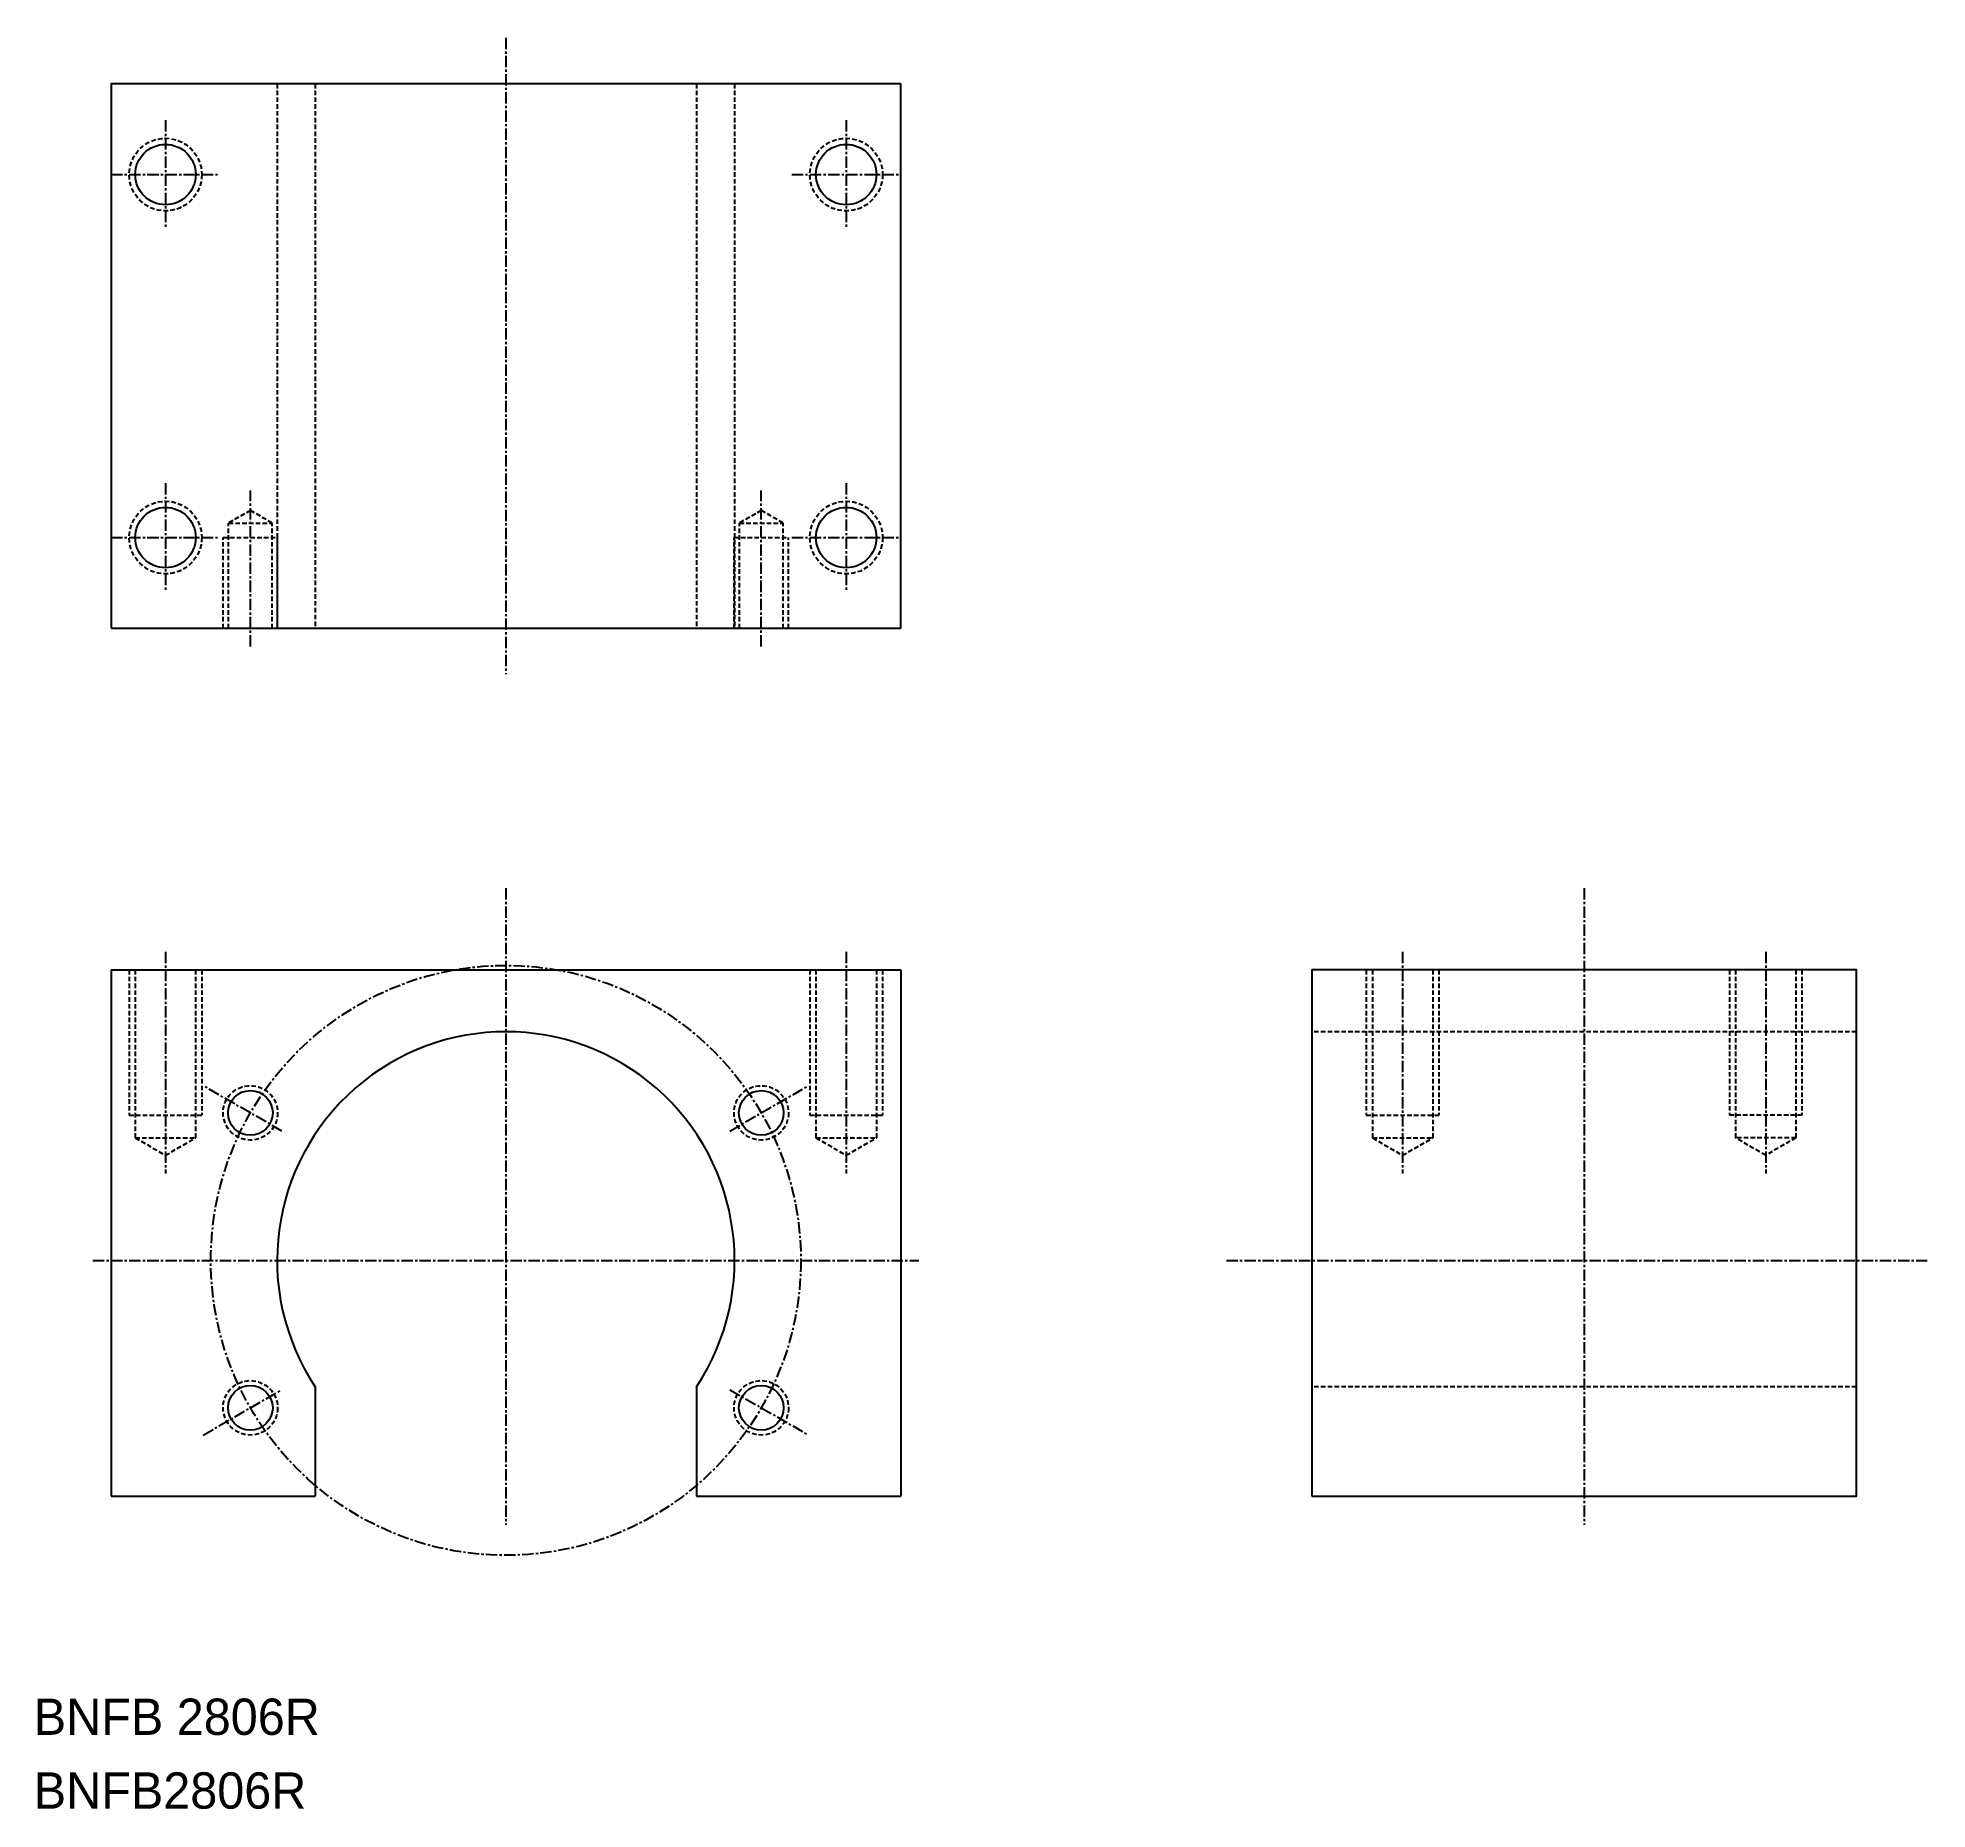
# Model space of a CAD drawing. Extents: x 4 to 213, y 3 to 198.
import ezdxf

# ---------------------------------------------------------------- set-up
doc = ezdxf.new("R2010")
doc.units = 0
doc.linetypes.add('CENTER', pattern=[2, 1.25, -0.25, 0.25, -0.25])
doc.linetypes.add('DASHED', pattern=[0.75, 0.5, -0.25])
doc.layers.get('0').update_dxf_attribs({"linetype": 'CONTINUOUS'})
doc.layers.add('CENTER', color=1, linetype='CENTER')

msp = doc.modelspace()

# ---------------------------------------------------------------- linework, layer by layer
at = {"color": 3, "linetype": 'DASHED'}
for p, q in [((30.84, 192.71), (30.84, 132.71)), ((35.04, 192.71), (35.04, 132.71)), ((77.04, 192.71), (77.04, 132.71)), ((81.24, 192.71), (81.24, 132.71)), ((27.89, 145.7), (25.49, 144.31)), ((25.49, 144.31), (30.29, 144.31)), ((25.49, 132.71), (25.49, 144.31)), ((30.29, 144.31), (27.89, 145.7)), ((30.29, 132.71), (30.29, 144.31)), ((84.18, 145.7), (81.78, 144.31)), ((81.78, 132.71), (81.78, 144.31)), ((81.78, 144.31), (86.58, 144.31)), ((86.58, 144.31), (84.18, 145.7)), ((86.58, 132.71), (86.58, 144.31)), ((24.89, 142.71), (30.89, 142.71)), ((24.89, 132.71), (24.89, 142.71)), ((30.89, 132.71), (30.89, 142.71)), ((81.18, 132.71), (81.18, 142.71)), ((81.18, 142.71), (87.18, 142.71)), ((87.18, 132.71), (87.18, 142.71)), ((14.54, 95.06), (14.54, 79.06)), ((15.21, 95.06), (15.21, 76.56)), ((21.86, 95.06), (21.86, 76.56)), ((22.54, 95.06), (22.54, 79.06)), ((89.54, 95.06), (89.54, 79.06)), ((90.21, 95.06), (90.21, 76.56)), ((96.86, 95.06), (96.86, 76.56)), ((97.54, 95.06), (97.54, 79.06)), ((150.84, 95.06), (150.84, 79.06)), ((151.52, 95.06), (151.52, 76.56)), ((158.17, 95.06), (158.17, 76.56)), ((158.84, 95.06), (158.84, 79.06)), ((190.84, 95.06), (190.84, 79.06)), ((191.52, 95.06), (191.52, 76.56)), ((198.17, 95.06), (198.17, 76.56)), ((198.84, 95.06), (198.84, 79.06)), ((204.84, 88.26), (144.84, 88.26)), ((14.54, 79.06), (22.54, 79.06)), ((89.54, 79.06), (97.54, 79.06)), ((150.84, 79.06), (158.84, 79.06)), ((198.84, 79.06), (190.84, 79.06)), ((15.21, 76.56), (21.86, 76.56)), ((15.21, 76.56), (18.54, 74.64)), ((18.54, 74.64), (21.86, 76.56)), ((90.21, 76.56), (96.86, 76.56)), ((90.21, 76.56), (93.54, 74.64)), ((93.54, 74.64), (96.86, 76.56)), ((151.52, 76.56), (158.17, 76.56)), ((151.52, 76.56), (154.84, 74.64)), ((154.84, 74.64), (158.17, 76.56)), ((198.17, 76.56), (191.52, 76.56)), ((194.84, 74.64), (191.52, 76.56)), ((198.17, 76.56), (194.84, 74.64)), ((204.84, 49.13), (144.84, 49.13))]:
    msp.add_line(p, q, dxfattribs=at)
at = {"color": 7, "linetype": 'CONTINUOUS'}
for p, q in [((12.54, 95.06), (99.54, 95.06)), ((12.54, 95.06), (12.54, 37.06)), ((35.04, 95.06), (35.04, 95.06)), ((56.04, 95.06), (56.04, 95.06)), ((99.54, 95.06), (99.54, 37.06)), ((35.04, 49.13), (35.04, 38.06)), ((77.04, 49.13), (77.04, 38.06)), ((35.04, 38.06), (35.04, 37.06)), ((77.04, 38.06), (77.04, 37.06)), ((12.54, 37.06), (35.04, 37.06)), ((77.04, 37.06), (99.54, 37.06))]:
    msp.add_line(p, q, dxfattribs=at)
for points in [[(12.54, 132.71), (99.54, 132.71), (99.54, 192.71), (12.54, 192.71)], [(144.84, 37.06), (204.84, 37.06), (204.84, 95.06), (144.84, 95.06)]]:
    msp.add_lwpolyline(points, close=True, dxfattribs=at)
at = {"color": 3, "linetype": 'DASHED'}
for centre, radius in [((18.54, 182.71), 4), ((93.54, 182.71), 4), ((18.54, 142.71), 4), ((93.54, 142.71), 4), ((27.89, 79.31), 3), ((84.18, 79.31), 3), ((27.89, 46.81), 3), ((84.18, 46.81), 3)]:
    msp.add_circle(centre, radius, dxfattribs=at)
at = {"color": 7, "linetype": 'CONTINUOUS'}
for centre, radius in [((18.54, 182.71), 3.33), ((93.54, 182.71), 3.33), ((18.54, 142.71), 3.33), ((93.54, 142.71), 3.33), ((27.89, 79.31), 2.46), ((84.18, 79.31), 2.46), ((27.89, 46.81), 2.46), ((84.18, 46.81), 2.46)]:
    msp.add_circle(centre, radius, dxfattribs=at)
msp.add_arc((56.04, 63.06), 25.2, 326.4427, 213.5573, dxfattribs=at)
at = {"layer": 'CENTER', "color": 1, "linetype": 'CENTER'}
for p, q in [((56.04, 197.78), (56.04, 127.64)), ((18.54, 188.71), (18.54, 176.71)), ((93.54, 188.71), (93.54, 176.71)), ((12.54, 182.71), (24.54, 182.71)), ((87.54, 182.71), (99.54, 182.71)), ((18.54, 148.71), (18.54, 136.71)), ((27.89, 130.71), (27.89, 147.9)), ((84.18, 130.71), (84.18, 147.9)), ((93.54, 148.71), (93.54, 136.71)), ((12.54, 142.71), (24.54, 142.71)), ((87.54, 142.71), (99.54, 142.71)), ((56.04, 104.06), (56.04, 33.92)), ((174.84, 104.06), (174.84, 33.92)), ((18.54, 97.06), (18.54, 72.64)), ((93.54, 97.06), (93.54, 72.64)), ((154.84, 97.06), (154.84, 72.64)), ((194.84, 97.06), (194.84, 72.64)), ((31.36, 77.31), (22.7, 82.31)), ((80.72, 77.31), (89.38, 82.31)), ((10.54, 63.06), (101.54, 63.06)), ((135.42, 63.06), (212.64, 63.06)), ((22.7, 43.81), (31.36, 48.81)), ((80.72, 48.81), (89.38, 43.81))]:
    msp.add_line(p, q, dxfattribs=at)
msp.add_circle((56.04, 63.06), 32.5, dxfattribs=at)

# ---------------------------------------------------------------- texts
at = {"color": 7, "linetype": 'CONTINUOUS'}
for s, p in [('BNFB 2806R', (4.03, 10.77)), ('BNFB2806R', (4.03, 2.64))]:
    msp.add_text(s, height=4, dxfattribs=at).set_placement(p)

doc.saveas('drawing.dxf')
